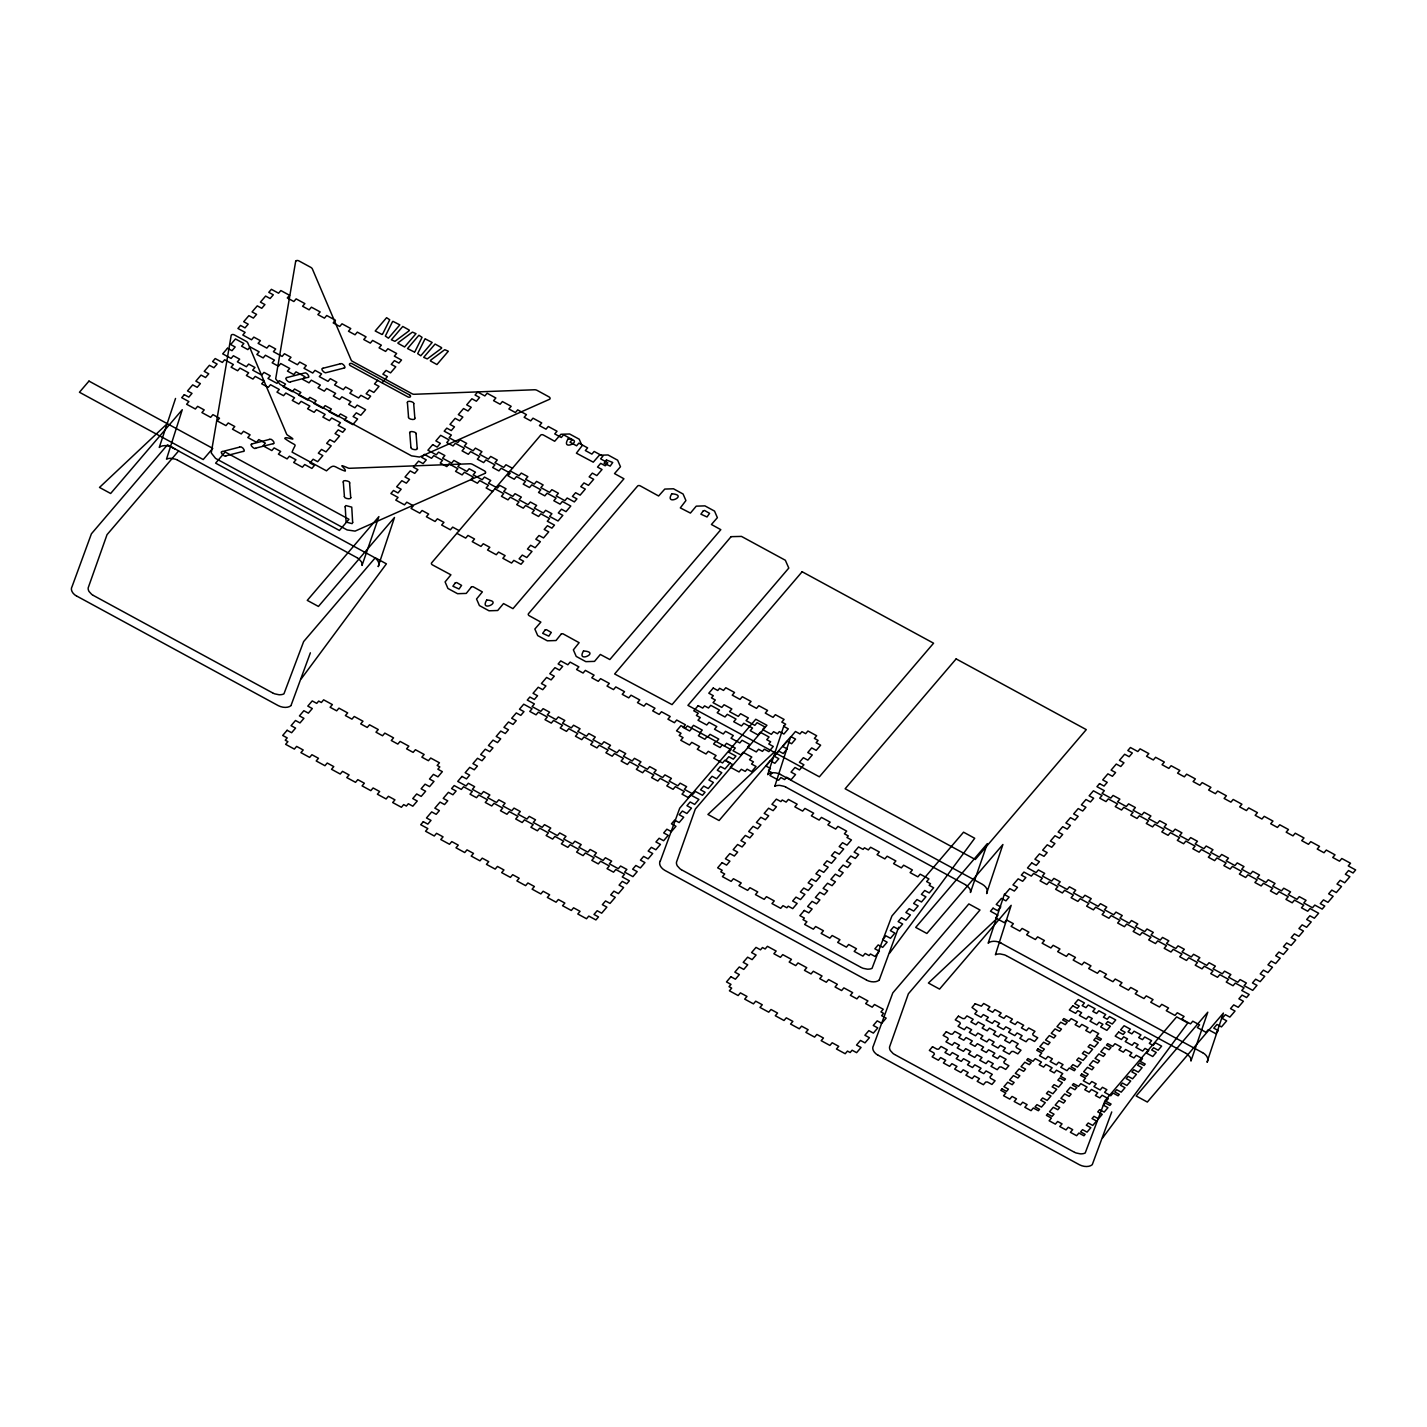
<?xml version="1.0" encoding="UTF-8"?>
<svg xmlns="http://www.w3.org/2000/svg" width="1427" height="1427" viewBox="0 0 1427 1427"><rect width="100%" height="100%" fill="white"/><g stroke="black" fill="none" stroke-linecap="round" stroke-linejoin="round"><path stroke-width="1.5" d="M172.061 447.365A10.471 6.778 19.3 0 0 159.253 447.436L175.539 398.454M378.209 566.483L394.494 517.466L318.435 606.439L307.269 600.375L378.904 516.592L362.012 565.449A9.579 6.19 19.3 0 0 361.976 563.451L361.637 562.434A7.902 5.119 19.3 0 0 361.209 561.578L358.623 558.76A8.865 5.744 19.3 0 0 357.856 558.207L357.232 557.832M986.61 893.373L1002.913 844.499L926.872 933.472L915.706 927.407L987.323 843.625L970.431 892.481A9.579 6.19 19.3 0 0 970.414 890.484L970.021 889.396A7.902 5.119 19.3 0 0 969.647 888.629L967.096 885.846A8.865 5.744 19.3 0 0 966.275 885.257L965.58 884.829M1207.099 1061.938L1223.403 1013.081L1147.344 1102.054L1136.177 1095.99L1207.795 1012.189L1190.921 1061.046A9.579 6.19 19.3 0 0 1190.885 1059.066L1190.546 1058.049A7.902 5.119 19.3 0 0 1190.118 1057.193L1187.621 1054.446A8.865 5.744 19.3 0 0 1186.765 1053.822L1186.069 1053.394M783.976 725.487L767.672 774.629A10.471 6.778 19.3 0 1 780.48 774.415M1004.447 894.051L988.144 943.193A10.471 6.778 19.3 0 1 1000.969 942.979M310.373 652.817L291.054 705.384M898.653 927.229L879.264 979.921M1111.74 1111.936L1092.261 1164.682A10.471 6.778 19.3 0 1 1079.561 1164.824L877.98 1055.124M344.246 496.453C343.943 498.719 351.47 499.789 350.953 497.559M408.372 417.148C408.051 419.36 415.56 420.608 415.025 418.2M349.847 482.861C350.311 481.167 342.498 479.329 343.104 481.934M382.507 334.293L389.714 319.773L386.592 317.686L375.212 330.993L382.115 334.524M392.55 321.574L385.344 336.076L388.447 338.199L399.828 324.874L392.96 321.343M414.829 351.863L422.053 337.343L418.914 335.256L407.533 348.563L414.454 352.094M424.871 339.162L417.665 353.646L420.787 355.769L432.167 342.462L425.282 338.912M413.937 403.627C414.098 401.593 406.641 400.095 407.23 402.628M416.292 433.808C417.023 432.042 408.889 430.24 409.585 432.827M660.344 861.016L679.716 808.217L755.775 719.244L766.923 725.308L695.306 809.091L676.559 861.962A9.579 6.19 19.3 0 0 676.576 864.048L676.951 865.137A7.902 5.119 19.3 0 0 677.343 865.904L679.93 868.722A8.865 5.744 19.3 0 0 680.697 869.275L681.392 869.703M301.258 678.806L386.414 563.843L375.265 557.779L303.648 641.561L283.955 693.825A9.579 6.19 19.3 0 1 281.422 694.628L280.12 694.735A7.902 5.119 19.3 0 1 278.961 694.735L274.787 693.861A8.865 5.744 19.3 0 1 273.806 693.468L273.217 693.201M889.556 953.218L974.712 838.255L963.546 832.191L891.929 915.973L872.058 968.327A9.579 6.19 19.3 0 1 869.721 969.04L868.347 969.147A7.902 5.119 19.3 0 1 867.259 969.147L863.192 968.327A8.865 5.744 19.3 0 1 862.104 967.881L861.426 967.56M1102.625 1137.925L1187.781 1022.963L1176.633 1016.88L1104.997 1100.663L1085.216 1152.98A9.579 6.19 19.3 0 1 1082.79 1153.729L1081.488 1153.854A7.902 5.119 19.3 0 1 1080.328 1153.837L1076.154 1152.98A8.865 5.744 19.3 0 1 1075.173 1152.588L1074.585 1152.303M410.726 447.347C410.441 449.523 417.683 450.771 417.433 448.453M377.691 380.224L374.516 383.934L379.011 386.378L373.838 392.443L369.325 389.999L366.15 393.727L370.645 396.171L368.059 399.203L360.888 395.315L358.605 397.972L349.865 393.228L352.148 390.552L345.602 386.985L343.318 389.66L334.578 384.915L336.861 382.24L330.297 378.672L328.014 381.348L319.291 376.603L321.574 373.928L315.01 370.36L312.727 373.036L303.987 368.291L306.27 365.615L299.706 362.048L297.44 364.723L288.7 359.979L290.983 357.303L284.419 353.735L282.136 356.411L273.413 351.666L275.679 348.991L269.132 345.423L266.849 348.099L258.109 343.354L260.392 340.678L253.828 337.111L251.544 339.787L242.822 335.042L245.105 332.366L237.934 328.46L240.521 325.427L245.016 327.889L248.209 324.161L243.696 321.717L248.887 315.652L253.382 318.096L256.575 314.368L252.062 311.924L257.252 305.86L261.747 308.303L264.94 304.593L260.428 302.132L265.618 296.067L270.113 298.528L273.306 294.8L268.793 292.357L271.398 289.324L278.568 293.213L280.851 290.555L289.574 295.3L287.291 297.958L293.855 301.525L296.138 298.867L304.879 303.612L302.595 306.27L309.142 309.837L311.425 307.18L320.165 311.924L317.882 314.6L324.446 318.15L326.729 315.492L335.452 320.237L333.187 322.912L339.733 326.462L342.016 323.804L350.757 328.549L348.473 331.225L355.038 334.792L357.321 332.116L366.043 336.861L363.76 339.537L370.324 343.104L372.608 340.429L381.348 345.173L379.065 347.849L385.611 351.417L387.894 348.741L396.635 353.486L394.351 356.161L401.522 360.05L398.936 363.082L394.423 360.639L391.248 364.367L395.761 366.81L390.57 372.875L386.057 370.431L382.882 374.142L387.395 376.603L382.204 382.668M730.999 536.784L614.645 673.972L672.046 704.617L788.792 568.071L785.349 560.258L741.469 536.409L731.141 536.659M699.961 732.764L702.245 730.089L693.522 725.344L691.239 728.02L687.35 725.897L685.459 728.109L680.964 725.665L676.541 730.838L681.036 733.282L679.163 735.476L683.051 737.598L680.768 740.274L689.491 745.019L691.774 742.343L699.569 746.571L697.286 749.246L706.008 753.991L708.291 751.315L716.086 755.561L713.803 758.219L722.526 762.963L724.809 760.306L732.604 764.533L730.321 767.209L739.043 771.953L741.327 769.278L745.233 771.401L747.106 769.189L751.619 771.65L756.042 766.46L751.53 764.016L753.42 761.822L749.514 759.699L751.797 757.041L743.075 752.279L740.791 754.954L732.996 750.727L735.28 748.051L726.557 743.306L724.274 745.982M700.657 733.05L698.374 735.726L704.867 739.257L707.15 736.582M707.756 736.992L710.04 734.334L718.762 739.079L716.479 741.737L731.106 749.603L728.822 752.279L735.922 756.132L733.335 759.164L728.822 756.72L725.647 760.448L730.142 762.892L724.97 768.957L720.457 766.513L717.282 770.223L721.777 772.685L716.604 778.75L712.091 776.288L708.916 780.016L713.411 782.46L708.238 788.525L703.725 786.081L700.55 789.809L705.045 792.253L702.459 795.285L695.359 791.432L693.076 794.09L684.336 789.345L686.619 786.669L680.126 783.155L677.843 785.813L669.12 781.068L671.403 778.393L664.911 774.879L662.627 777.537L653.887 772.792L656.17 770.134L649.677 766.602L647.394 769.26L638.672 764.515L640.955 761.857L634.462 758.326L632.179 760.983L623.438 756.239L625.722 753.581L619.229 750.049L616.946 752.725L608.223 747.962L610.506 745.304L604.013 741.772L601.73 744.448L592.99 739.685L595.273 737.028L588.78 733.496L586.497 736.171L577.774 731.409L580.058 728.751L573.565 725.219L571.282 727.895L562.541 723.15L564.824 720.474L558.332 716.943L556.048 719.618L547.326 714.873L549.609 712.198L543.116 708.666L540.833 711.342L532.093 706.597L534.376 703.921L527.277 700.068L529.863 697.036L534.376 699.48L537.551 695.752L533.056 693.308L538.229 687.243L542.742 689.687L545.917 685.959L541.422 683.515L546.595 677.45L551.107 679.894L554.282 676.184L549.787 673.722L554.96 667.658L559.473 670.119L562.648 666.391L558.153 663.947L560.74 660.915L567.839 664.768L570.122 662.11L578.863 666.855L576.579 669.513L583.072 673.045L585.355 670.387L594.078 675.132L591.795 677.789L598.288 681.321L600.571 678.663L609.311 683.408L607.028 686.066L613.521 689.598L615.804 686.922L624.527 691.685L622.243 694.343L628.736 697.874L631.019 695.199L639.76 699.961L637.477 702.619L643.969 706.151L646.253 703.475L654.975 708.238L652.692 710.896L659.185 714.428L661.468 711.752L670.208 716.497L667.925 719.172L674.418 722.704L676.701 720.029L685.424 724.773L683.141 727.449L689.633 730.981L691.917 728.305L715.872 741.327L713.589 744.002L720.082 747.534L722.365 744.858M290.43 382.026C289.431 383.595 283.42 378.084 286.827 377.406M225.876 456.034C224.824 457.461 218.741 451.788 222.291 451.414M239.647 446.954C242.108 445.616 246.247 451.735 243.286 451.521M255.647 448.363C254.559 449.79 248.512 444.172 252.044 443.743M340.286 363.671C342.658 362.404 347.011 368.255 343.925 368.22M269.4 439.284C271.844 437.946 275.91 443.904 273.253 443.868M166.442 424.443L99.498 487.428L110.646 493.492L182.264 409.71L166.495 459.155A9.579 6.19 19.3 0 1 168.832 458.459L170.259 458.335A7.902 5.119 19.3 0 1 171.294 458.352L175.521 459.226A8.865 5.744 19.3 0 1 176.449 459.601L177.216 459.958M774.861 751.494L707.917 814.46L719.083 820.525L790.701 736.742L774.825 786.241M995.35 920.058L928.406 983.025L939.555 989.107L1011.172 905.324L995.404 954.77A9.579 6.19 19.3 0 1 997.741 954.074L999.168 953.949A7.902 5.119 19.3 0 1 1000.202 953.949L1004.43 954.841A8.865 5.744 19.3 0 1 1005.357 955.216L1006.124 955.573M409.264 330.672L394.958 341.338L391.373 339.787L402.753 326.462L409.281 330.083M398.097 342.765L412.421 332.116L416.006 333.668L404.608 346.975L398.097 343.372M441.603 348.242L427.279 358.908L423.694 357.356L435.074 344.05L441.603 347.653M430.437 360.353L444.742 349.686L448.328 351.238L436.947 364.545L430.419 360.942M485.055 473.336L355.091 531.112L347.118 529.934L215.548 458.406L211.25 452.93L231.192 335.345A2.283 1.481 19.3 0 1 234.367 334.917L246.157 341.321A3.514 2.283 19.3 0 1 247.852 343.033L286.577 434.022A2.8 1.819 19.3 0 0 287.933 435.378C300.669 443.369 284.704 435.324 284.811 438.535C298.118 448.096 296.067 441.46 292.071 452.127L326.48 470.839C335.184 462.651 332.759 467.057 345.227 471.124C346.672 468.555 335.399 462.58 347.546 467.771A2.8 1.819 19.3 0 0 349.633 468.288L469.982 463.775A3.514 2.283 19.3 0 1 472.605 464.417L484.377 470.821A2.283 1.481 19.3 0 1 485.091 473.372M287.112 377.495L304.112 373.125C306.359 371.198 310.783 377.709 308.036 377.531M323.215 368.202L340.197 363.831M290.555 381.794L307.554 377.424M343.639 368.148L326.64 372.518C325.088 374.373 319.541 368.523 322.93 368.13M222.576 451.503L239.558 447.133M252.329 443.833L269.328 439.462M226.001 455.802L243 451.431M255.772 448.132L272.771 443.761M785.635 787.008L784.957 786.687A8.865 5.744 19.3 0 0 783.958 786.277L779.838 785.403A7.902 5.119 19.3 0 0 778.696 785.385L777.34 785.51A9.579 6.19 19.3 0 0 774.932 786.206M171.989 447.436L174.79 448.952M780.426 774.486L982.061 884.116A10.471 6.778 19.3 0 1 986.753 893.57M1000.898 943.051L1202.551 1052.68M866.403 979.957L664.911 870.416A10.471 6.778 19.3 0 1 660.219 860.963M178.678 451.057L373.642 557.065A10.471 6.778 19.3 0 1 378.333 566.537M512.543 468.324L505.979 464.756L503.713 467.414L494.973 462.669L497.256 460.011L490.692 456.444L488.409 459.102L479.686 454.357L481.951 451.699L475.405 448.132L473.122 450.789L464.381 446.045L466.665 443.369L460.1 439.819L457.817 442.477L449.095 437.732L451.378 435.057L444.207 431.168L446.794 428.136L451.289 430.579L454.482 426.851L449.969 424.408L455.159 418.343L459.655 420.787L462.847 417.076L458.335 414.615L463.525 408.55L468.02 411.012L471.213 407.284L466.7 404.84L471.891 398.775L476.386 401.219L479.579 397.491L475.066 395.047L477.67 392.015L484.841 395.921L487.124 393.246L495.847 397.99L493.564 400.666L500.128 404.233L502.411 401.558L511.151 406.303L508.868 408.978L515.415 412.546L517.698 409.87L526.438 414.615L524.155 417.29L530.719 420.858L533.002 418.182L541.725 422.927L539.46 425.603L546.006 429.17L548.289 426.495L557.029 431.239L554.746 433.915L561.31 437.483L563.594 434.807L572.316 439.57L570.033 442.227L576.597 445.795L578.88 443.119L587.621 447.882L585.338 450.54L591.884 454.107L594.167 451.449L602.908 456.194L600.624 458.852L607.795 462.758L605.209 465.791L600.696 463.347L597.521 467.057L602.033 469.519L596.843 475.583L592.33 473.122L589.155 476.85L593.668 479.294L588.477 485.358L583.964 482.915L580.789 486.643L585.302 489.086L580.111 495.151L575.598 492.707L572.423 496.418L576.936 498.879L574.332 501.912L567.161 498.005L564.878 500.681L556.155 495.936L558.421 493.26L551.874 489.693L549.591 492.369L540.851 487.606L543.134 484.948L536.57 481.381L534.287 484.056L525.564 479.294L527.847 476.636L521.283 473.068L519 475.726L510.26 470.981M494.973 488.872L503.713 493.617L501.43 496.293L507.994 499.86L510.277 497.185L519 501.929L516.717 504.605L523.281 508.173L525.564 505.497L534.304 510.242L532.021 512.917L538.585 516.485L540.851 513.809L549.591 518.554L547.308 521.23L554.479 525.118L551.892 528.168L547.379 525.707L544.204 529.435L548.717 531.879L543.526 537.943L539.014 535.5L535.838 539.228L540.351 541.671L535.161 547.736L530.648 545.292L527.473 549.003L531.986 551.464L526.795 557.529L522.282 555.067L519.107 558.795L523.62 561.239L521.016 564.271L513.845 560.383L511.562 563.041L502.839 558.296L505.122 555.62L498.558 552.071L496.275 554.728L487.535 549.984L489.818 547.308L483.254 543.758L480.97 546.416L472.248 541.671L474.531 538.996L467.967 535.428L465.684 538.104L456.943 533.359M492.69 491.548L486.143 487.98L488.426 485.305L479.686 480.56L477.403 483.218L470.839 479.668L473.122 476.993L464.399 472.248L462.116 474.906L455.552 471.356L457.835 468.68L449.095 463.936L446.812 466.593L440.247 463.026L442.531 460.368L433.808 455.623L431.525 458.281L424.354 454.392L421.75 457.425L426.263 459.869L423.088 463.597L418.575 461.135L413.384 467.2L417.897 469.661L414.722 473.372L410.209 470.928L405.018 476.993L409.531 479.436L406.356 483.164L401.843 480.721L396.652 486.785L401.165 489.229L397.99 492.957L393.477 490.496L390.891 493.528L398.062 497.434L395.778 500.11L404.519 504.855L406.784 502.179L413.348 505.747L411.065 508.422L419.806 513.167L422.089 510.491L428.653 514.059L426.37 516.735L435.092 521.479L437.375 518.804L443.94 522.371L441.656 525.047L450.397 529.792L452.68 527.116L459.226 530.683M785.956 787.169L965.276 884.633M177.537 460.136L356.839 557.6M1006.445 955.733L1185.748 1053.215M681.714 869.899L861.016 967.363M93.415 595.469L272.718 692.951M894.783 1054.589L1074.085 1152.071M76.773 596.094L278.265 705.634A10.471 6.778 19.3 0 0 291.019 705.634M894.461 1054.41L893.908 1054.071A8.865 5.744 19.3 0 1 892.999 1053.429L890.412 1050.611A7.902 5.119 19.3 0 1 890.02 1049.844L889.717 1048.952A9.579 6.19 19.3 0 1 889.627 1046.758L908.375 993.781L979.992 909.998L968.844 903.933L892.785 992.907L873.467 1045.634A10.471 6.778 19.3 0 0 877.908 1055.195M93.112 595.291L92.416 594.863A8.865 5.744 19.3 0 1 91.631 594.31L89.08 591.527A7.902 5.119 19.3 0 1 88.67 590.724L88.296 589.636A9.579 6.19 19.3 0 1 88.26 587.639L107.025 534.679L178.643 450.896L167.476 444.814L91.417 533.787L72.099 586.515A10.471 6.778 19.3 0 0 76.541 596.076M344.977 506.746L345.887 505.568L351.755 507.138L352.63 522.193M352.826 522.371L352.077 523.62L346.101 522.068L345.227 506.995M413.705 403.805L414.829 418.004M416.078 433.986L417.183 448.203M407.426 402.824L408.532 417.023M409.781 433.005L410.905 447.222M349.579 483.093L350.703 497.31M343.301 482.112L344.406 496.328M1202.622 1052.609A10.471 6.778 19.3 0 1 1207.242 1062.152M879.3 980.046A10.471 6.778 19.3 0 1 866.492 980.117M455.213 583.001L452.894 586.212L459.03 589.012L461.581 585.391L456.694 582.555L455.213 582.965M471.374 587.05L466.254 593.418L457.568 593.703L447.935 588.477L445.099 581.913L450.914 574.813L432.506 564.931A2.105 1.356 19.3 0 1 431.614 562.862L540.708 435.128A2.105 1.356 19.3 0 1 543.437 435.039L554.693 441.264L560.918 434.272L569.605 433.986L579.219 439.213L582.073 445.777L576.401 453.18L593.275 462.17L599.322 455.249L608.009 454.963L617.623 460.19L620.477 466.736L614.52 473.586L623.938 478.776L512.971 608.651L503.517 603.567L497.702 610.506L489.015 610.792L479.401 605.565L476.547 599.001L482.362 591.902L472.961 586.658L471.374 586.979M486.678 600.107C478.955 612.986 504.373 601.106 486.696 600M544.989 630.128L542.67 633.338L548.806 636.139L551.304 632.446L546.38 629.646L544.989 630.092M561.186 634.105L556.013 640.527L547.326 640.812L537.711 635.586L534.857 629.039L540.869 622.118L529.346 615.786A2.105 1.356 19.3 0 1 528.454 613.735L637.619 486.018A2.105 1.356 19.3 0 1 640.348 485.929L658.614 495.99L664.786 489.069L673.473 488.783L683.087 494.01L685.923 500.556L680.322 507.887L690.418 513.078L696.233 506.157L704.92 505.872L714.535 511.098L717.371 517.662L711.431 524.494L720.813 529.667L609.846 659.542L600.339 654.458L594.524 661.379L585.837 661.646L576.223 656.42L573.369 649.874L579.13 642.685L562.791 633.713L561.203 634.034M567.946 439.106C560.222 452.163 585.783 439.944 567.982 438.999M583.518 650.98C575.705 663.805 601.32 651.978 583.518 650.98M606.368 460.1L604.049 463.311L610.185 466.112L612.736 462.491L606.404 459.94M671.742 493.849C663.912 506.674 689.491 495.044 671.742 493.778M703.208 510.955L700.889 514.166L707.025 516.966L709.576 513.345L704.581 510.474L703.208 510.955M295.674 261.302L275.679 378.851L280.031 384.38L411.493 455.837L419.502 457.05L549.538 399.292A2.212 1.427 19.3 0 0 548.913 396.831L537.158 390.409A3.514 2.283 19.3 0 0 534.536 389.767L414.187 394.28A2.8 1.819 19.3 0 1 412.1 393.781L352.487 361.37A2.8 1.819 19.3 0 1 351.131 360.014L312.406 269.025A3.514 2.283 19.3 0 0 310.711 267.313L298.921 260.909A2.372 1.534 19.3 0 0 295.657 261.302M88.973 381.098L79.448 392.247L203.223 459.548L212.766 448.381L88.973 381.098M184.315 394.655L181.728 397.687L188.899 401.593L186.616 404.251L195.356 409.014L197.639 406.338L204.204 409.906L201.921 412.581L210.643 417.326L212.926 414.651L219.49 418.218L217.207 420.894L225.948 425.638L228.231 422.963L234.777 426.53L232.494 429.206L241.234 433.951L243.518 431.275L250.082 434.843L247.799 437.518L256.539 442.263L258.804 439.587L265.368 443.155L263.085 445.83L271.826 450.575L274.109 447.9L280.673 451.467L278.39 454.143L287.112 458.888L289.396 456.212L295.96 459.779L293.677 462.455L302.417 467.2L304.7 464.524L311.871 468.431L314.457 465.398L309.962 462.954L313.137 459.226L317.632 461.67L322.823 455.605L318.328 453.162L321.503 449.434L325.998 451.895L331.189 445.83L326.694 443.369L329.869 439.659L334.364 442.102L339.555 436.038L335.06 433.594L338.235 429.866L342.73 432.31L345.334 429.277L338.163 425.389L340.447 422.713L331.706 417.968L329.423 420.644L322.859 417.076L325.142 414.401L316.419 409.656L314.136 412.332L307.572 408.764L309.855 406.089L301.115 401.344L298.832 404.002L292.267 400.452L294.551 397.776L285.828 393.031L283.545 395.689L276.981 392.122L279.264 389.464L270.524 384.719L268.24 387.377L261.694 383.809L263.977 381.152L255.237 376.407L252.954 379.065L246.389 375.497L248.673 372.839L239.95 368.095L237.667 370.752L231.103 367.185L233.386 364.527L224.645 359.765L222.362 362.44L215.192 358.552L212.605 361.584L217.1 364.028L213.925 367.738L209.412 365.294L204.239 371.359L208.734 373.82L205.559 377.531L201.046 375.087L195.874 381.152L200.369 383.595L197.194 387.323L192.681 384.88L187.508 390.944L192.003 393.388L188.828 397.116L184.315 394.655M227.482 348.259L222.701 353.86L231.103 358.427L233.386 355.751L239.665 359.176L237.381 361.834L246.389 366.739L248.673 364.063L254.951 367.488L252.686 370.146L261.694 375.051L263.977 372.376L270.256 375.8L267.973 378.458L276.981 383.364L279.264 380.688L285.543 384.113L283.26 386.788L292.285 391.676L294.551 389.018L300.847 392.425L298.564 395.101L307.572 399.988L309.855 397.33L316.134 400.737L313.851 403.413L322.859 408.3L325.142 405.643L331.421 409.05L329.155 411.725L338.163 416.613L340.447 413.955L346.725 417.362L344.442 420.037L352.844 424.604L357.624 419.003L353.111 416.559L356.304 412.831L360.799 415.275L365.597 409.674L357.196 405.107L354.913 407.783L348.634 404.376L350.917 401.7L341.891 396.795L339.608 399.471L333.329 396.064L335.613 393.388L326.605 388.483L324.321 391.159L318.043 387.752L320.326 385.076L311.318 380.171L309.035 382.846L302.756 379.421L305.021 376.764L296.013 371.858L293.73 374.534L287.451 371.109L289.735 368.451L280.727 363.546L278.443 366.222L272.165 362.797L274.448 360.139L265.422 355.234L263.157 357.909L256.86 354.485L259.143 351.827L250.135 346.922L247.852 349.597L241.573 346.172L243.856 343.515L235.455 338.948L230.675 344.531L235.17 346.993L231.995 350.703L227.482 348.259M225.163 452.002L215.62 463.151L339.412 530.452L348.955 519.285L225.163 452.002M432.684 444.635L427.904 450.236L436.305 454.803L438.571 452.127L444.867 455.552L442.584 458.21L451.592 463.115L453.875 460.439L460.154 463.864L457.871 466.522L466.879 471.427L469.162 468.752L475.441 472.176L473.158 474.834L482.183 479.74L484.467 477.064L490.745 480.489L488.462 483.164L497.47 488.052L499.753 485.394L506.032 488.801L503.749 491.477L512.775 496.364L515.04 493.706L521.337 497.113L519.053 499.789L528.061 504.676L530.345 502.019L536.623 505.426L534.34 508.101L543.348 512.989L545.631 510.331L551.91 513.738L549.627 516.413L558.028 520.98L562.827 515.379L558.314 512.935L561.489 509.207L566.002 511.651L570.782 506.05L562.381 501.483L560.097 504.159L553.819 500.752L556.102 498.077L547.094 493.171L544.811 495.847L538.532 492.44L540.815 489.764L531.807 484.859L529.524 487.535L523.227 484.128L525.511 481.452L516.503 476.547L514.219 479.222L507.941 475.797L510.224 473.14L501.216 468.234L498.933 470.91L492.654 467.485L494.937 464.827L485.911 459.922L483.628 462.598L477.349 459.173L479.633 456.515L470.625 451.61L468.341 454.285L462.063 450.861L464.346 448.203L455.338 443.298L453.055 445.973L446.776 442.548L449.041 439.891L440.658 435.324L435.859 440.907L440.372 443.369L437.179 447.079L432.684 444.635M287.13 730.285L282.707 735.458L287.202 737.902L285.239 740.203L287.897 741.665L285.614 744.323L294.354 749.086L296.638 746.41L303.202 749.978L300.919 752.635L309.641 757.398L311.924 754.722L318.489 758.29L316.205 760.966L324.946 765.71L327.229 763.035L333.775 766.602L331.51 769.278L340.232 774.023L342.516 771.347L349.08 774.915L346.797 777.59L355.537 782.335L357.802 779.659L364.367 783.227L362.083 785.902L370.824 790.647L373.107 787.972L379.671 791.539L377.388 794.215L386.111 798.959L388.394 796.284L394.958 799.851L392.675 802.527L401.415 807.272L403.698 804.596L406.356 806.059L408.336 803.74L412.831 806.201L417.255 801.029L412.76 798.567L416.702 793.965L421.197 796.409L425.621 791.236L421.126 788.792L425.068 784.172L429.563 786.616L433.986 781.443L429.491 778.999L433.433 774.379L437.928 776.841L442.352 771.65L437.857 769.207L439.819 766.905L437.161 765.461L439.445 762.785L430.704 758.04L428.421 760.698L421.857 757.148L424.14 754.473L415.418 749.728L413.134 752.386L406.57 748.836L408.853 746.16L400.113 741.416L397.83 744.073L391.283 740.506L393.549 737.848L384.826 733.103L382.543 735.761L375.979 732.194L378.262 729.536L369.522 724.791L367.238 727.449L360.692 723.881L362.975 721.224L354.235 716.479L351.952 719.137L345.388 715.569L347.671 712.911L338.948 708.149L336.665 710.824L330.101 707.257L332.384 704.599L323.644 699.836L321.36 702.512L318.703 701.067L316.723 703.368L312.228 700.925L307.804 706.097L312.299 708.541L308.357 713.161L303.862 710.7L299.438 715.89L303.933 718.334L299.991 722.936L295.496 720.492L291.072 725.665L295.567 728.109L291.625 732.729L287.13 730.285M423.32 821.684L420.715 824.717L427.832 828.57L425.549 831.245L434.272 835.99L436.555 833.314L443.048 836.846L440.765 839.522L449.505 844.267L451.788 841.591L458.281 845.123L455.998 847.799L464.72 852.543L467.004 849.868L473.496 853.4L471.213 856.075L479.954 860.82L482.237 858.144L488.73 861.676L486.446 864.352L495.169 869.097L497.452 866.421L503.945 869.953L501.662 872.628L510.402 877.373L512.685 874.697L519.178 878.229L516.895 880.905L525.618 885.65L527.901 882.974L534.394 886.506L532.11 889.164L540.851 893.926L543.134 891.251L549.627 894.783L547.344 897.44L556.066 902.203L558.349 899.527L564.842 903.059L562.559 905.717L571.299 910.48L573.583 907.804L580.075 911.336L577.792 913.993L586.515 918.738L588.798 916.08L595.915 919.933L598.502 916.901L593.989 914.457L597.182 910.729L601.677 913.191L606.867 907.126L602.355 904.664L605.547 900.954L610.043 903.398L615.233 897.333L610.72 894.89L613.913 891.162L618.408 893.605L623.599 887.54L619.086 885.097L622.279 881.369L626.774 883.83L629.378 880.798L622.261 876.927L624.544 874.252L615.822 869.507L613.539 872.182L607.046 868.651L609.329 865.975L600.589 861.23L598.305 863.906L591.813 860.374L594.096 857.716L585.373 852.954L583.09 855.629L576.597 852.097L578.88 849.44L570.14 844.677L567.857 847.353L561.364 843.821L563.647 841.163L554.925 836.4L552.641 839.076L546.149 835.544L548.432 832.886L539.691 828.142L537.408 830.799L530.915 827.268L533.199 824.61L524.476 819.865L522.193 822.523L515.7 818.991L517.983 816.333L509.243 811.588L506.96 814.246L500.467 810.732L502.75 808.057L494.027 803.312L491.744 805.97L485.251 802.456L487.535 799.78L478.794 795.035L476.511 797.693L470.018 794.179L472.301 791.503L463.579 786.759L461.296 789.416L454.196 785.563L451.592 788.596L456.105 791.04L452.912 794.768L448.417 792.324L443.226 798.389L447.739 800.832L444.546 804.56L440.051 802.099L434.86 808.164L439.373 810.625L436.18 814.335L431.685 811.892L426.495 817.956L431.008 820.4L427.815 824.128L423.32 821.684M461.991 776.431L457.746 781.407L466.058 785.938L468.341 783.262L474.638 786.687L472.355 789.345L481.291 794.215L483.575 791.539L489.853 794.964L487.57 797.622L496.507 802.491L498.79 799.816L505.087 803.24L502.803 805.898L511.74 810.768L514.023 808.092L520.302 811.517L518.019 814.175L526.955 819.044L529.239 816.369L535.535 819.794L533.252 822.451L542.189 827.321L544.472 824.645L550.751 828.07L548.467 830.728L557.404 835.598L559.687 832.922L565.984 836.347L563.701 839.005L572.637 843.874L574.92 841.199L581.199 844.606L578.916 847.281L587.853 852.151L590.136 849.475L596.432 852.882L594.149 855.558L603.086 860.427L605.369 857.752L611.648 861.159L609.365 863.834L618.301 868.704L620.584 866.028L626.881 869.435L624.598 872.111L632.928 876.642L637.191 871.647L632.678 869.204L635.853 865.475L640.366 867.937L644.933 862.586L640.438 860.124L643.613 856.414L648.126 858.858L652.692 853.507L648.179 851.063L651.372 847.335L655.867 849.778L660.451 844.427L655.938 841.984L659.131 838.255L663.626 840.717L668.211 835.366L663.698 832.922L666.873 829.194L671.386 831.638L675.952 826.287L671.457 823.843L674.632 820.115L679.145 822.576L683.711 817.225L679.198 814.763L682.391 811.053L686.886 813.497L691.471 808.146L686.958 805.702L690.151 801.974L694.646 804.418L698.909 799.441L690.579 794.91L688.296 797.586L682.017 794.161L684.3 791.503L675.363 786.634L673.08 789.309L666.801 785.885L669.067 783.227L660.13 778.357L657.847 781.033L651.568 777.608L653.851 774.95L644.915 770.081L642.632 772.756L636.353 769.331L638.618 766.674L629.682 761.804L627.398 764.48L621.12 761.055L623.403 758.397L614.466 753.527L612.183 756.203L605.904 752.778L608.17 750.12L599.233 745.251L596.95 747.926L590.671 744.519L592.954 741.844L584.018 736.974L581.734 739.65L575.456 736.243L577.721 733.567L568.784 728.698L566.501 731.373L560.222 727.966L562.506 725.291L553.569 720.421L551.286 723.097L545.007 719.69L547.29 717.014L538.336 712.162L536.053 714.82L529.774 711.413L532.057 708.737L523.727 704.207L519.464 709.201L523.977 711.645L520.784 715.373L516.289 712.929L511.704 718.263L516.217 720.724L513.042 724.434L508.529 721.991L503.963 727.342L508.458 729.786L505.283 733.514L500.77 731.07L496.204 736.421L500.699 738.865L497.524 742.593L493.011 740.131L488.444 745.483L492.957 747.926L489.764 751.654L485.269 749.211L480.685 754.562L485.198 757.006L482.023 760.734L477.51 758.272L472.943 763.623L477.439 766.085L474.263 769.795L469.751 767.351L465.184 772.703L469.679 775.146L466.504 778.874L461.991 776.431M802.135 571.745L687.921 705.366L819.366 776.823L933.579 643.202L802.135 571.745M698.195 705.634L693.772 710.807L698.285 713.25L696.394 715.462L700.282 717.585L697.999 720.243L706.74 724.987L709.023 722.33L716.8 726.557L714.517 729.233L723.257 733.977L725.54 731.302L733.317 735.529L731.034 738.205L739.775 742.95L742.058 740.274L749.835 744.519L747.552 747.177L756.292 751.922L758.575 749.264L762.464 751.369L764.355 749.175L768.85 751.619L773.273 746.446L768.778 744.002L770.651 741.79L766.763 739.685L769.046 737.01L760.306 732.265L758.022 734.941L750.245 730.695L752.528 728.038L743.788 723.293L741.505 725.951L733.728 721.723L736.011 719.047L727.271 714.303L724.987 716.978L717.21 712.751L719.493 710.075L710.753 705.33L708.47 707.988L704.581 705.883L702.708 708.077L698.195 705.634M713.232 688.046L708.809 693.219L713.304 695.68L711.431 697.874L715.319 699.997L713.036 702.655L721.777 707.4L724.06 704.742L731.837 708.969L729.554 711.645L738.294 716.39L740.577 713.714L748.354 717.942L746.071 720.617L754.812 725.362L757.095 722.686L764.872 726.932L762.589 729.589L771.329 734.334L773.612 731.676L777.501 733.781L779.374 731.587L783.887 734.031L788.31 728.858L783.798 726.414L785.688 724.202L781.8 722.098L784.083 719.422L775.343 714.677L773.059 717.353L765.282 713.108L767.565 710.45L758.825 705.705L756.542 708.363L748.765 704.135L751.048 701.46L742.308 696.715L740.024 699.391L732.247 695.163L734.53 692.487L725.79 687.743L723.507 690.418L719.618 688.296L717.745 690.49L713.232 688.046M770.366 760.859L765.942 766.031L770.437 768.475L768.475 770.794L772.185 772.81L769.902 775.485L778.643 780.23L780.926 777.554L784.636 779.57L786.616 777.269L791.111 779.713L795.535 774.54L791.04 772.096L794.982 767.476L799.477 769.938L803.9 764.765L799.405 762.303L803.347 757.701L807.843 760.145L812.266 754.972L807.771 752.528L811.713 747.909L816.208 750.352L820.632 745.179L816.137 742.736L818.099 740.435L814.389 738.401L816.672 735.743L807.932 730.999L805.649 733.656L801.938 731.641L799.958 733.942L795.463 731.498L791.04 736.671L795.535 739.115L791.593 743.735L787.098 741.291L782.674 746.464L787.169 748.907L783.227 753.527L778.732 751.066L774.308 756.256L778.803 758.7L774.861 763.302L770.366 760.859M722.08 862.639L717.656 867.83L722.169 870.274L720.813 871.861L724.702 873.984L722.419 876.642L731.141 881.387L733.424 878.729L741.219 882.956L738.936 885.632L747.659 890.377L749.942 887.701L757.737 891.929L755.454 894.604L764.176 899.349L766.46 896.673L774.255 900.919L771.971 903.576L780.694 908.321L782.977 905.663L786.866 907.768L788.239 906.181L792.734 908.624L797.158 903.452L792.663 901.008L795.981 897.119L800.493 899.563L804.917 894.39L800.404 891.929L803.74 888.04L808.253 890.484L812.677 885.311L808.164 882.867L811.499 878.961L815.994 881.422L820.418 876.249L815.923 873.788L819.259 869.899L823.754 872.343L828.177 867.17L823.682 864.726L827 860.82L831.513 863.281L835.937 858.091L831.424 855.647L834.759 851.758L839.272 854.202L843.696 849.029L839.183 846.586L842.519 842.679L847.014 845.123L851.437 839.95L846.942 837.506L848.298 835.919L844.409 833.796L846.693 831.138L837.952 826.376L835.669 829.051L827.892 824.824L830.175 822.148L821.435 817.403L819.152 820.079L811.374 815.834L813.658 813.176L804.917 808.431L802.634 811.089L794.857 806.861L797.14 804.186L788.4 799.441L786.116 802.117L782.228 799.994L780.872 801.599L776.359 799.138L771.936 804.311L776.449 806.772L773.113 810.661L768.618 808.217L764.194 813.39L768.689 815.834L765.354 819.74L760.859 817.279L756.435 822.469L760.93 824.913L757.612 828.802L753.099 826.358L748.676 831.531L753.188 833.974L749.853 837.881L745.34 835.437L740.916 840.61L745.429 843.054L742.094 846.942L737.598 844.499L733.175 849.671L737.67 852.133L734.334 856.022L729.839 853.578L725.415 858.751L729.91 861.194L726.593 865.101L722.08 862.639M956.144 658.899L845.141 788.756L975.283 859.5L1086.286 729.625L956.144 658.899M730.909 976.746L726.486 981.919L730.981 984.38L729.019 986.681L731.676 988.126L729.411 990.802L738.134 995.547L740.417 992.871L746.981 996.438L744.698 999.114L753.438 1003.859L755.721 1001.183L762.268 1004.751L759.985 1007.426L768.725 1012.171L771.008 1009.495L777.572 1013.063L775.289 1015.739L784.012 1020.483L786.295 1017.826L792.859 1021.375L790.576 1024.051L799.316 1028.796L801.599 1026.138L808.146 1029.705L805.88 1032.363L814.603 1037.108L816.886 1034.45L823.45 1038.018L821.167 1040.675L829.908 1045.42L832.173 1042.762L838.737 1046.33L836.454 1048.988L845.194 1053.732L847.477 1051.075L850.135 1052.52L852.115 1050.218L856.61 1052.662L861.052 1047.489L856.539 1045.046L860.481 1040.426L864.994 1042.869L869.418 1037.697L864.905 1035.253L868.847 1030.633L873.36 1033.094L877.783 1027.922L873.27 1025.46L877.213 1020.858L881.725 1023.302L886.149 1018.129L881.636 1015.685L883.616 1013.366L880.941 1011.921L883.224 1009.246L874.483 1004.501L872.2 1007.177L865.654 1003.609L867.919 1000.933L859.197 996.189L856.913 998.864L850.349 995.297L852.632 992.621L843.892 987.876L841.609 990.552L835.063 986.985L837.346 984.309L828.605 979.564L826.322 982.24L819.758 978.672L822.041 975.997L813.319 971.252L811.035 973.928L804.471 970.36L806.754 967.684L798.014 962.94L795.731 965.615L789.185 962.048L791.45 959.372L782.727 954.627L780.444 957.303L773.88 953.735L776.163 951.06L767.423 946.315L765.157 948.973L762.482 947.528L760.502 949.829L756.007 947.385L751.583 952.558L756.078 955.02L752.136 959.622L747.641 957.178L743.217 962.351L747.712 964.795L743.77 969.415L739.275 966.971L734.851 972.144L739.347 974.587L735.404 979.19L730.909 976.746M804.293 910.444L799.869 915.617L804.382 918.06L803.009 919.648L806.915 921.771L804.632 924.446L813.354 929.191L815.638 926.515L823.433 930.743L821.149 933.419L829.872 938.163L832.155 935.506L839.95 939.733L837.667 942.391L846.389 947.153L848.673 944.478L856.468 948.705L854.184 951.381L862.907 956.126L865.19 953.45L869.079 955.573L870.452 953.985L874.947 956.429L879.371 951.256L874.876 948.812L878.194 944.906L882.707 947.35L887.13 942.177L882.617 939.733L885.953 935.844L890.466 938.288L894.89 933.115L890.377 930.654L893.712 926.765L898.207 929.209L902.631 924.036L898.136 921.592L901.472 917.686L905.967 920.147L910.39 914.957L905.895 912.513L909.213 908.624L913.726 911.068L918.15 905.895L913.637 903.452L916.972 899.545L921.485 901.989L925.909 896.816L921.396 894.372L924.732 890.484L929.227 892.927L933.65 887.755L929.155 885.293L930.511 883.705L926.622 881.601L928.906 878.925L920.165 874.18L917.882 876.838L910.105 872.611L912.388 869.953L903.648 865.19L901.365 867.866L893.587 863.638L895.871 860.963L887.13 856.218L884.847 858.893L877.07 854.666L879.353 851.99L870.613 847.246L868.329 849.903L864.441 847.799L863.085 849.386L858.572 846.942L854.149 852.115L858.662 854.559L855.326 858.465L850.831 856.004L846.407 861.177L850.902 863.638L847.567 867.527L843.072 865.083L838.648 870.256L843.143 872.7L839.825 876.606L835.312 874.162L830.889 879.335L835.401 881.779L832.066 885.668L827.553 883.224L823.129 888.397L827.642 890.858L824.307 894.747L819.812 892.303L815.388 897.476L819.883 899.92L816.547 903.826L812.052 901.365L807.628 906.537L812.124 908.999L808.806 912.888L804.293 910.444M993.067 908.196L990.481 911.229L997.865 915.242L995.582 917.918L1004.323 922.663L1006.606 919.987L1013.384 923.679L1011.101 926.337L1019.841 931.1L1022.124 928.424L1028.903 932.116L1026.619 934.774L1035.36 939.519L1037.643 936.861L1044.421 940.536L1042.138 943.211L1050.878 947.956L1053.144 945.298L1059.94 948.973L1057.657 951.648L1066.379 956.393L1068.662 953.718L1075.459 957.41L1073.175 960.086L1081.898 964.83L1084.181 962.155L1090.959 965.847L1088.676 968.523L1097.417 973.268L1099.7 970.592L1106.478 974.284L1104.195 976.942L1112.935 981.705L1115.218 979.029L1121.997 982.721L1119.713 985.379L1128.454 990.124L1130.737 987.466L1137.515 991.159L1135.232 993.816L1143.972 998.561L1146.256 995.903L1153.034 999.578L1150.751 1002.253L1159.491 1006.998L1161.774 1004.34L1168.552 1008.015L1166.269 1010.691L1174.992 1015.435L1177.275 1012.76L1184.071 1016.452L1181.788 1019.128L1190.51 1023.872L1192.794 1021.197L1199.572 1024.889L1197.307 1027.565L1206.029 1032.31L1208.312 1029.634L1215.715 1033.647L1218.301 1030.615L1213.788 1028.171L1216.981 1024.443L1221.476 1026.905L1226.667 1020.84L1222.154 1018.379L1225.347 1014.668L1229.842 1017.112L1235.033 1011.047L1230.538 1008.604L1233.713 1004.876L1238.208 1007.319L1243.399 1001.255L1238.904 998.811L1242.079 995.083L1246.574 997.544L1249.178 994.512L1241.775 990.481L1244.059 987.823L1235.318 983.078L1233.053 985.736L1226.257 982.061L1228.54 979.386L1219.817 974.641L1217.534 977.299L1210.738 973.624L1213.021 970.949L1204.299 966.204L1202.016 968.862L1195.237 965.187L1197.503 962.511L1188.78 957.767L1186.497 960.442L1179.719 956.75L1182.002 954.074L1173.262 949.33L1170.978 952.005L1164.2 948.313L1166.483 945.637L1157.743 940.892L1155.46 943.568L1148.681 939.876L1150.965 937.218L1142.224 932.455L1139.941 935.131L1133.163 931.439L1135.446 928.781L1126.706 924.036L1124.422 926.694L1117.644 923.019L1119.927 920.344L1111.205 915.599L1108.922 918.257L1102.126 914.582L1104.409 911.907L1095.686 907.162L1093.403 909.837L1086.625 906.145L1088.89 903.469L1080.168 898.725L1077.884 901.4L1071.106 897.708L1073.389 895.032L1064.649 890.287L1062.366 892.963L1055.588 889.271L1057.871 886.613L1049.13 881.85L1046.847 884.526L1040.069 880.834L1042.352 878.176L1033.612 873.431L1031.329 876.089L1023.944 872.075L1021.34 875.108L1025.852 877.551L1022.677 881.28L1018.164 878.836L1012.974 884.901L1017.487 887.344L1014.312 891.054L1009.799 888.611L1004.608 894.675L1009.121 897.119L1005.946 900.847L1001.433 898.404L996.242 904.468L1000.755 906.912L997.562 910.64L993.067 908.196M1031.739 862.943L1027.494 867.919L1036.109 872.611L1038.392 869.935L1044.671 873.36L1042.388 876.017L1051.628 881.048L1053.911 878.372L1060.19 881.779L1057.906 884.455L1067.146 889.467L1069.429 886.809L1075.708 890.216L1073.425 892.892L1082.665 897.904L1084.948 895.246L1091.227 898.653L1088.944 901.329L1098.166 906.341L1100.449 903.683L1106.746 907.09L1104.462 909.766L1113.684 914.778L1115.968 912.103L1122.246 915.528L1119.963 918.185L1129.203 923.215L1131.486 920.54L1137.765 923.965L1135.482 926.622L1144.722 931.653L1147.005 928.977L1153.284 932.402L1151 935.06L1160.24 940.09L1162.523 937.414L1168.802 940.821L1166.519 943.497L1175.759 948.509L1178.042 945.851L1184.321 949.258L1182.038 951.934L1191.277 956.946L1193.561 954.288L1199.839 957.695L1197.556 960.371L1206.796 965.383L1209.061 962.708L1215.358 966.133L1213.075 968.808L1222.297 973.82L1224.58 971.145L1230.859 974.57L1228.593 977.227L1237.815 982.258L1240.099 979.582L1246.377 983.007L1244.094 985.665L1252.728 990.356L1256.973 985.379L1252.478 982.935L1255.653 979.207L1260.166 981.651L1264.714 976.318L1260.219 973.874L1263.394 970.146L1267.907 972.59L1272.474 967.256L1267.961 964.813L1271.154 961.084L1275.649 963.528L1280.215 958.195L1275.702 955.751L1278.895 952.023L1283.39 954.467L1287.957 949.133L1283.462 946.69L1286.637 942.962L1291.15 945.405L1295.716 940.072L1291.203 937.61L1294.378 933.9L1298.891 936.344L1303.457 931.01L1298.945 928.549L1302.138 924.839L1306.633 927.282L1311.199 921.949L1306.704 919.487L1309.879 915.777L1314.374 918.221L1318.637 913.244L1310.022 908.553L1307.738 911.229L1301.46 907.804L1303.725 905.146L1294.503 900.116L1292.22 902.792L1285.941 899.385L1288.224 896.709L1278.984 891.697L1276.701 894.354L1270.422 890.947L1272.706 888.272L1263.466 883.259L1261.183 885.917L1254.904 882.51L1257.187 879.835L1247.947 874.822L1245.664 877.498L1239.385 874.073L1241.668 871.398L1232.429 866.385L1230.145 869.061L1223.867 865.636L1226.15 862.978L1216.91 857.948L1214.645 860.624L1208.348 857.199L1210.631 854.541L1201.409 849.511L1199.126 852.187L1192.847 848.78L1195.112 846.104L1185.891 841.092L1183.607 843.749L1177.329 840.342L1179.612 837.667L1170.372 832.654L1168.089 835.312L1161.81 831.905L1164.093 829.23L1154.853 824.217L1152.57 826.875L1146.291 823.468L1148.574 820.793L1139.335 815.78L1137.051 818.456L1130.773 815.031L1133.056 812.373L1123.816 807.343L1121.533 810.019L1115.254 806.594L1117.537 803.936L1108.297 798.906L1106.014 801.582L1099.735 798.175L1102.019 795.499L1093.403 790.808L1089.14 795.784L1093.653 798.228L1090.478 801.956L1085.965 799.512L1081.398 804.846L1085.911 807.29L1082.718 811.018L1078.223 808.574L1073.657 813.907L1078.152 816.351L1074.977 820.079L1070.482 817.635L1065.915 822.969L1070.411 825.43L1067.235 829.141L1062.723 826.697L1058.156 832.03L1062.669 834.492L1059.494 838.202L1054.981 835.758L1050.415 841.092L1054.928 843.553L1051.735 847.263L1047.24 844.82L1042.673 850.153L1047.168 852.615L1043.993 856.325L1039.48 853.881L1034.932 859.215L1039.427 861.676L1036.252 865.386L1031.739 862.943M1099.539 783.619L1096.953 786.652L1104.337 790.683L1102.072 793.341L1110.795 798.103L1113.078 795.428L1119.856 799.12L1117.573 801.778L1126.313 806.523L1128.596 803.865L1135.375 807.539L1133.092 810.215L1141.832 814.96L1144.115 812.302L1150.893 815.976L1148.61 818.652L1157.351 823.397L1159.634 820.721L1166.412 824.414L1164.129 827.089L1172.869 831.834L1175.152 829.158L1181.931 832.851L1179.647 835.526L1188.388 840.271L1190.653 837.595L1197.449 841.288L1195.166 843.946L1203.889 848.708L1206.172 846.033L1212.968 849.725L1210.685 852.383L1219.407 857.128L1221.69 854.47L1228.469 858.144L1226.185 860.82L1234.926 865.565L1237.209 862.907L1243.987 866.581L1241.704 869.257L1250.444 874.002L1252.728 871.326L1259.506 875.019L1257.223 877.694L1265.963 882.439L1268.246 879.763L1275.024 883.456L1272.741 886.131L1281.482 890.876L1283.765 888.2L1290.543 891.893L1288.26 894.551L1297 899.313L1299.266 896.638L1306.062 900.33L1303.779 902.988L1312.501 907.733L1314.784 905.075L1322.187 909.088L1324.773 906.056L1320.278 903.612L1323.453 899.884L1327.966 902.346L1333.139 896.281L1328.644 893.819L1331.819 890.109L1336.332 892.553L1341.505 886.488L1337.01 884.044L1340.185 880.316L1344.698 882.76L1349.871 876.695L1345.376 874.252L1348.551 870.524L1353.064 872.985L1355.65 869.935L1348.247 865.921L1350.531 863.246L1341.808 858.501L1339.525 861.177L1332.747 857.484L1335.012 854.827L1326.289 850.064L1324.006 852.74L1317.228 849.047L1319.511 846.389L1310.771 841.645L1308.488 844.302L1301.709 840.628L1303.993 837.952L1295.252 833.207L1292.969 835.865L1286.191 832.191L1288.474 829.515L1279.734 824.77L1277.45 827.446L1270.672 823.754L1272.955 821.078L1264.215 816.333L1261.932 819.009L1255.154 815.316L1257.437 812.641L1248.696 807.896L1246.431 810.572L1239.635 806.879L1241.918 804.222L1233.196 799.459L1230.912 802.135L1224.116 798.442L1226.399 795.784L1217.677 791.04L1215.394 793.697L1208.615 790.023L1210.899 787.347L1202.158 782.602L1199.875 785.26L1193.097 781.586L1195.38 778.91L1186.64 774.165L1184.356 776.841L1177.578 773.149L1179.861 770.473L1171.121 765.728L1168.838 768.404L1162.06 764.711L1164.343 762.036L1155.602 757.291L1153.319 759.967L1146.541 756.274L1148.824 753.617L1140.084 748.854L1137.818 751.53L1130.416 747.516L1127.829 750.548L1132.324 752.992L1129.149 756.72L1124.637 754.259L1119.464 760.323L1123.959 762.785L1120.784 766.495L1116.271 764.051L1111.098 770.116L1115.593 772.56L1112.418 776.288L1107.905 773.844L1102.732 779.909L1107.227 782.353L1104.052 786.081L1099.539 783.619M932.509 1046.74L929.352 1050.433L933.864 1052.876L934.417 1054.178L932.134 1056.836L938.377 1060.225L940.643 1057.568L945.673 1060.297L943.408 1062.972L949.633 1066.344L951.916 1063.686L956.946 1066.415L954.663 1069.091L960.888 1072.48L963.171 1069.804L968.202 1072.533L965.918 1075.209L972.162 1078.598L974.427 1075.922L979.475 1078.669L977.192 1081.327L983.417 1084.716L985.7 1082.041L987.413 1081.987L991.926 1084.449L995.083 1080.756L990.57 1078.295L989.999 1077.01L992.282 1074.335L986.057 1070.946L983.774 1073.621L978.744 1070.892L981.027 1068.217L974.802 1064.827L972.518 1067.503L967.488 1064.756L969.771 1062.098L963.528 1058.709L961.245 1061.367L956.215 1058.638L958.498 1055.98L952.273 1052.591L949.99 1055.249L944.959 1052.52L947.243 1049.844L941.017 1046.455L938.734 1049.13L937.022 1049.184L932.509 1046.74M958.427 1016.167L955.269 1019.859L959.782 1022.321L960.335 1023.605L958.052 1026.281L964.295 1029.67L966.578 1026.994L971.609 1029.723L969.325 1032.399L975.551 1035.788L977.834 1033.112L982.864 1035.859L980.581 1038.517L986.824 1041.906L989.089 1039.231L994.12 1041.978L991.854 1044.635L998.079 1048.024L1000.363 1045.367L1005.393 1048.096L1003.11 1050.771L1009.335 1054.143L1011.618 1051.485L1013.331 1051.431L1017.843 1053.875L1021.001 1050.183L1016.488 1047.739L1015.935 1046.437L1018.218 1043.779L1011.975 1040.39L1009.692 1043.048L1004.662 1040.319L1006.945 1037.643L1000.719 1034.254L998.436 1036.93L993.406 1034.2L995.689 1031.525L989.464 1028.136L987.181 1030.811L982.151 1028.082L984.434 1025.407L978.191 1022.017L975.907 1024.693L970.877 1021.946L973.16 1019.288L966.935 1015.899L964.652 1018.557L962.94 1018.628L958.427 1016.167M946.315 1031.721L943.158 1035.413L947.653 1037.857L948.224 1039.141L945.94 1041.817L952.166 1045.206L954.449 1042.531L959.479 1045.277L957.196 1047.935L963.439 1051.324L965.704 1048.667L970.735 1051.396L968.469 1054.054L974.695 1057.443L976.978 1054.785L982.008 1057.514L979.725 1060.19L985.95 1063.579L988.233 1060.903L993.263 1063.632L990.98 1066.308L997.223 1069.697L999.506 1067.021L1001.219 1066.968L1005.714 1069.412L1008.871 1065.719L1004.376 1063.276L1003.805 1061.973L1006.089 1059.316L999.863 1055.926L997.58 1058.602L992.55 1055.855L994.833 1053.197L988.59 1049.808L986.307 1052.466L981.277 1049.737L983.56 1047.061L977.334 1043.69L975.051 1046.348L970.021 1043.619L972.304 1040.943L966.079 1037.554L963.796 1040.229L958.766 1037.5L961.049 1034.825L954.806 1031.436L952.522 1034.111L950.81 1034.165L946.315 1031.721M975.158 1003.77L972.001 1007.462L977.067 1011.19L974.802 1013.866L981.027 1017.255L983.31 1014.579L988.34 1017.326L986.057 1019.984L992.282 1023.373L994.565 1020.715L999.596 1023.444L997.312 1026.102L1003.556 1029.491L1005.839 1026.834L1010.869 1029.563L1008.586 1032.238L1014.811 1035.627L1017.094 1032.952L1022.124 1035.681L1019.841 1038.357L1026.067 1041.746L1028.35 1039.07L1030.062 1039.017L1034.575 1041.46L1037.732 1037.768L1033.219 1035.324L1032.666 1034.022L1034.95 1031.364L1028.706 1027.975L1026.423 1030.651L1021.393 1027.904L1023.676 1025.246L1017.451 1021.857L1015.168 1024.515L1010.138 1021.786L1012.421 1019.11L1006.196 1015.739L1003.912 1018.396L998.882 1015.667L1001.165 1012.992L994.922 1009.602L992.639 1012.278L987.609 1009.549L989.892 1006.873L983.667 1003.484L981.384 1006.16L975.158 1003.77M1002.004 1088.926L1000.809 1090.317L1005.821 1093.046L1003.556 1095.722L1009.781 1099.111L1012.064 1096.435L1016.47 1098.826L1014.187 1101.501L1020.412 1104.89L1022.695 1102.215L1027.101 1104.623L1024.818 1107.281L1031.043 1110.67L1033.326 1107.994L1038.357 1110.723L1039.552 1109.332L1035.039 1106.888L1036.965 1104.641L1041.46 1107.084L1045.26 1102.661L1040.747 1100.199L1042.655 1097.969L1047.168 1100.413L1050.95 1095.99L1046.455 1093.528L1048.363 1091.298L1052.876 1093.742L1056.658 1089.318L1052.163 1086.857L1054.071 1084.627L1058.584 1087.071L1062.366 1082.629L1057.853 1080.185L1059.779 1077.956L1064.274 1080.4L1065.47 1078.99L1060.457 1076.261L1062.74 1073.603L1056.515 1070.214L1054.232 1072.89L1049.826 1070.482L1052.109 1067.824L1045.866 1064.435L1043.601 1067.093L1039.195 1064.703L1041.46 1062.045L1035.235 1058.656L1032.952 1061.313L1027.939 1058.584L1026.744 1059.993L1031.239 1062.437L1029.331 1064.685L1024.818 1062.223L1021.036 1066.665L1025.549 1069.108L1023.623 1071.356L1019.128 1068.912L1015.328 1073.336L1019.841 1075.78L1017.915 1078.027L1013.42 1075.583L1009.62 1080.007L1014.133 1082.469L1012.225 1084.698L1007.712 1082.255L1003.93 1086.678L1008.425 1089.14L1006.517 1091.37L1002.004 1088.926M1072.801 1005.857L1069.322 1009.941L1075.566 1013.331L1077.849 1010.655L1081.63 1012.706L1079.347 1015.382L1086.197 1019.11L1088.48 1016.434L1092.261 1018.503L1089.978 1021.161L1096.846 1024.889L1099.129 1022.214L1102.91 1024.283L1100.627 1026.941L1106.87 1030.348L1110.349 1026.263L1105.836 1023.819L1107.744 1021.589L1112.257 1024.033L1115.736 1019.966L1109.493 1016.559L1107.209 1019.235L1103.428 1017.183L1105.711 1014.508L1098.861 1010.78L1096.578 1013.455L1092.797 1011.404L1095.08 1008.728L1088.212 1005L1085.947 1007.676L1082.165 1005.625L1084.449 1002.949L1078.206 999.56L1074.727 1003.627L1079.222 1006.071L1077.314 1008.318L1072.801 1005.857M1037.946 1048.899L1036.751 1050.308L1041.764 1053.037L1039.48 1055.695L1045.706 1059.084L1047.989 1056.426L1052.395 1058.816L1050.111 1061.474L1056.355 1064.863L1058.638 1062.205L1063.044 1064.596L1060.76 1067.271L1066.986 1070.642L1069.269 1067.985L1074.281 1070.714L1075.476 1069.305L1070.981 1066.861L1072.89 1064.613L1077.403 1067.075L1081.184 1062.633L1076.689 1060.19L1078.598 1057.942L1083.093 1060.386L1086.892 1055.962L1082.379 1053.518L1084.306 1051.271L1088.801 1053.715L1092.6 1049.291L1088.087 1046.847L1089.996 1044.6L1094.509 1047.043L1098.291 1042.62L1093.795 1040.158L1095.704 1037.928L1100.217 1040.372L1101.412 1038.981L1096.4 1036.252L1098.683 1033.576L1092.44 1030.187L1090.157 1032.863L1085.751 1030.472L1088.034 1027.797L1081.809 1024.408L1079.525 1027.083L1075.12 1024.675L1077.403 1022.017L1071.178 1018.628L1068.894 1021.304L1063.864 1018.575L1062.669 1019.966L1067.182 1022.41L1065.273 1024.657L1060.76 1022.214L1056.979 1026.637L1061.474 1029.099L1059.565 1031.329L1055.052 1028.885L1051.271 1033.309L1055.766 1035.77L1053.857 1038L1049.344 1035.556L1045.563 1039.998L1050.058 1042.441L1048.149 1044.671L1043.654 1042.227L1039.855 1046.669L1044.368 1049.113L1042.441 1051.342L1037.946 1048.899M1047.596 1113.952L1046.401 1115.361L1051.414 1118.09L1049.13 1120.748L1055.356 1124.137L1057.639 1121.479L1062.045 1123.87L1059.762 1126.527L1066.005 1129.916L1068.27 1127.259L1072.676 1129.649L1070.393 1132.324L1076.636 1135.696L1078.919 1133.038L1083.931 1135.767L1085.126 1134.358L1080.631 1131.914L1082.54 1129.667L1087.053 1132.128L1090.834 1127.687L1086.322 1125.243L1088.248 1122.995L1092.743 1125.439L1096.542 1121.016L1092.03 1118.572L1093.956 1116.324L1098.451 1118.768L1102.25 1114.344L1097.738 1111.901L1099.646 1109.653L1104.159 1112.097L1107.941 1107.673L1103.446 1105.212L1105.354 1102.982L1109.867 1105.426L1111.062 1104.034L1106.032 1101.305L1108.315 1098.629L1102.09 1095.24L1099.807 1097.916L1095.401 1095.526L1097.684 1092.85L1091.459 1089.461L1089.176 1092.137L1084.77 1089.729L1087.053 1087.071L1080.81 1083.682L1078.544 1086.357L1073.514 1083.628L1072.319 1085.019L1076.832 1087.463L1074.906 1089.711L1070.411 1087.267L1066.611 1091.691L1071.124 1094.152L1069.215 1096.382L1064.703 1093.938L1060.921 1098.362L1065.416 1100.823L1063.507 1103.053L1058.995 1100.609L1055.213 1105.051L1059.708 1107.495L1057.799 1109.724L1053.287 1107.281L1049.505 1111.722L1054.018 1114.166L1052.091 1116.396L1047.596 1113.952M1081.755 1073.996L1080.56 1075.387L1085.572 1078.116L1083.289 1080.792L1089.514 1084.181L1091.798 1081.505L1096.204 1083.896L1093.92 1086.571L1100.163 1089.96L1102.447 1087.285L1106.853 1089.675L1104.569 1092.351L1110.795 1095.74L1113.078 1093.064L1118.09 1095.793L1119.285 1094.402L1114.79 1091.94L1116.699 1089.711L1121.212 1092.154L1124.993 1087.731L1120.498 1085.269L1122.407 1083.039L1126.902 1085.483L1130.701 1081.042L1126.188 1078.598L1128.115 1076.368L1132.61 1078.812L1136.409 1074.37L1131.896 1071.927L1133.805 1069.697L1138.318 1072.141L1142.099 1067.699L1137.604 1065.255L1139.513 1063.008L1144.026 1065.47L1145.221 1064.06L1140.209 1061.331L1142.492 1058.673L1136.249 1055.284L1133.966 1057.942L1129.56 1055.552L1131.843 1052.876L1125.618 1049.505L1123.334 1052.163L1118.929 1049.773L1121.212 1047.097L1114.986 1043.708L1112.703 1046.383L1107.673 1043.654L1106.478 1045.063L1110.991 1047.507L1109.082 1049.755L1104.569 1047.293L1100.788 1051.735L1105.283 1054.178L1103.374 1056.426L1098.861 1053.964L1095.08 1058.406L1099.575 1060.85L1097.666 1063.097L1093.153 1060.636L1089.372 1065.077L1093.867 1067.521L1091.958 1069.768L1087.463 1067.325L1083.664 1071.748L1088.177 1074.192L1086.25 1076.44L1081.755 1073.996M1118.679 1032.042L1115.201 1036.109L1121.444 1039.516L1123.727 1036.84L1127.508 1038.892L1125.225 1041.567L1132.093 1045.295L1134.358 1042.62L1138.14 1044.671L1135.856 1047.347L1142.724 1051.075L1145.007 1048.399L1148.789 1050.468L1146.505 1053.126L1152.748 1056.515L1156.227 1052.448L1151.714 1050.004L1153.64 1047.757L1158.135 1050.218L1161.614 1046.152L1155.371 1042.745L1153.087 1045.42L1149.306 1043.369L1151.589 1040.693L1144.739 1036.965L1142.456 1039.641L1138.675 1037.59L1140.958 1034.914L1134.108 1031.186L1131.825 1033.861L1128.043 1031.792L1130.327 1029.135L1124.084 1025.745L1120.605 1029.812L1125.1 1032.256L1123.192 1034.504L1118.679 1032.042M409.513 394.904L352.13 363.707A1.926 1.249 19.3 0 0 349.615 363.796A1.926 1.249 19.3 0 0 350.436 365.687L407.819 396.867A1.926 1.249 19.3 0 0 410.334 396.795A1.926 1.249 19.3 0 0 409.513 394.904"/></g></svg>
